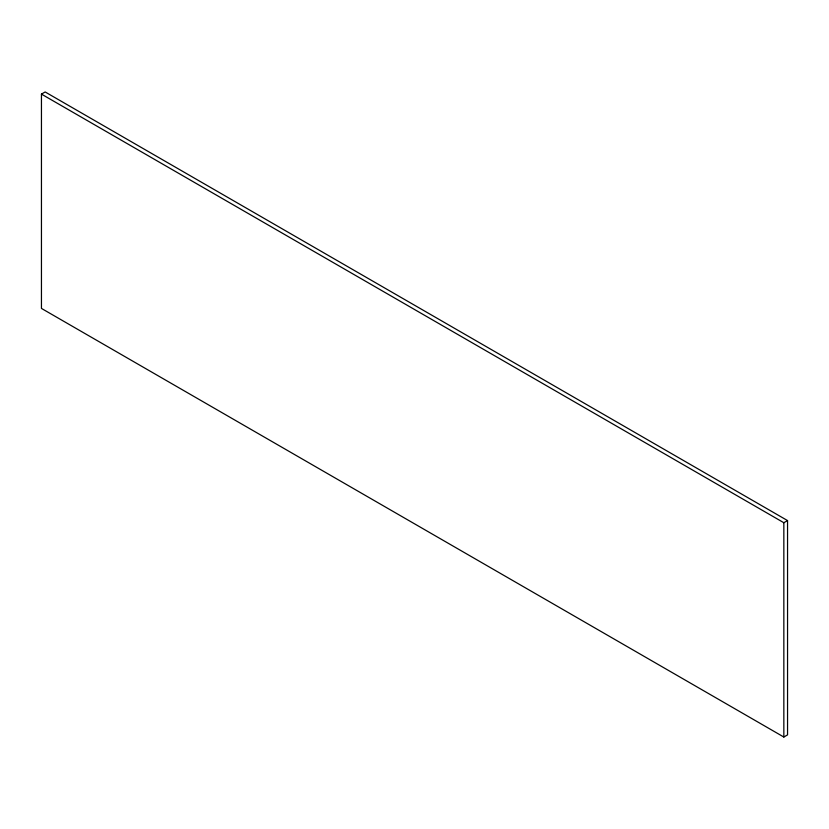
<?xml version="1.0" encoding="UTF-8"?>
<svg xmlns="http://www.w3.org/2000/svg" width="829" height="829" viewBox="0 0 829 829"><rect width="100%" height="100%" fill="white"/><g stroke="black" fill="none" stroke-linecap="round" stroke-linejoin="round"><path stroke-width="1.24" d="M41.45 94.112L45.16 91.967L787.55 520.581L787.55 734.888L783.84 737.033L41.45 308.419L41.45 94.112L783.84 522.726L787.55 520.581M783.84 522.726L783.84 737.033"/></g></svg>
